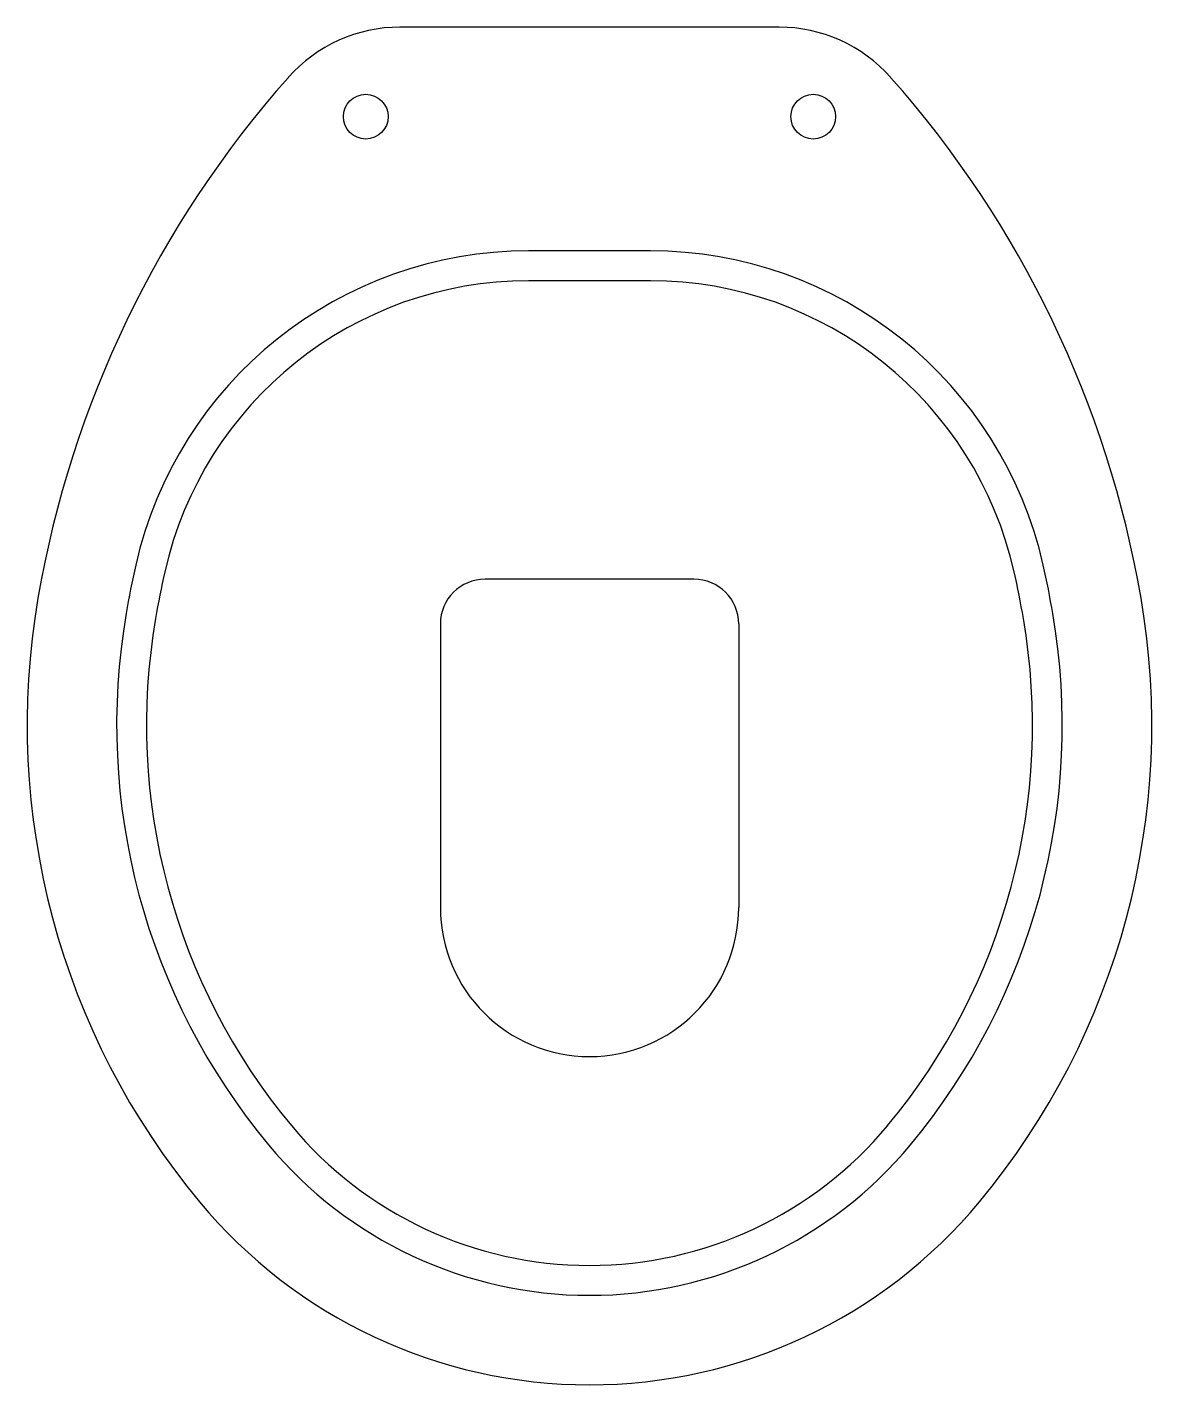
# Model space of a CAD drawing. Extents: x 533 to 910, y 1772 to 2227.
import ezdxf

# ---------------------------------------------------------------- set-up
doc = ezdxf.new("R2010")
doc.units = 0
doc.header["$LTSCALE"] = 50
doc.layers.add('FINA', color=6, linetype='CONTINUOUS')
doc.layers.add('GROSSA', color=3, linetype='CONTINUOUS')

msp = doc.modelspace()

# ---------------------------------------------------------------- linework, layer by layer
at = {"layer": 'FINA', "color": 0, "linetype": 'CONTINUOUS'}
for p, q in [((742.22, 2152.1), (701.43, 2152.1)), ((756.83, 2042.1), (686.83, 2042.1)), ((671.83, 2027.1), (671.83, 1932.1)), ((771.83, 2027.1), (771.83, 1932.1))]:
    msp.add_line(p, q, dxfattribs=at)
for centre, radius, start, end in [((701.43, 2017.1), 135, 90, 167.308), ((742.22, 2017.1), 135, 12.692, 90), ((885.32, 1975.68), 323.5, 167.308, 170.2232), ((558.33, 1975.68), 323.5, 9.7768, 12.692), ((686.83, 2027.1), 15, 90, 180), ((756.83, 2027.1), 15, 0, 90), ((783.33, 1993.26), 220, 170.2232, 219.7548), ((660.32, 1993.26), 220, 320.2452, 9.7768), ((721.83, 1932.1), 50, 180, 0), ((721.83, 1942.1), 140, 219.7548, 270), ((721.83, 1942.1), 140, 270, 320.2452)]:
    msp.add_arc(centre, radius, start, end, dxfattribs=at)
at = {"layer": 'GROSSA', "color": 0, "linetype": 'CONTINUOUS'}
for p, q in [((785.36, 2227.1), (658.3, 2227.1)), ((742.22, 2142.1), (701.43, 2142.1))]:
    msp.add_line(p, q, dxfattribs=at)
for centre in [(646.83, 2197.1), (796.83, 2197.1)]:
    msp.add_circle(centre, 7.5, dxfattribs=at)
for centre, radius, start, end in [((658.3, 2177.1), 50, 90, 138.4214), ((785.36, 2177.1), 50, 41.5786, 90), ((885.32, 1975.68), 353.5, 138.4214, 170.2232), ((558.33, 1975.68), 353.5, 9.7768, 41.5786), ((701.43, 2017.1), 125, 90, 167.308), ((742.22, 2017.1), 125, 12.692, 90), ((885.32, 1975.68), 313.5, 167.308, 170.2232), ((558.33, 1975.68), 313.5, 9.7768, 12.692), ((783.33, 1993.26), 250, 170.2232, 219.7548), ((660.32, 1993.26), 250, 320.2452, 9.7768), ((783.33, 1993.26), 210, 170.2232, 219.7548), ((660.32, 1993.26), 210, 320.2452, 9.7768), ((721.83, 1942.1), 130, 219.7548, 270), ((721.83, 1942.1), 130, 219.7548, 270), ((721.83, 1942.1), 130, 270, 320.2452), ((721.83, 1942.1), 170, 219.7548, 270), ((721.83, 1942.1), 170, 270, 320.2452)]:
    msp.add_arc(centre, radius, start, end, dxfattribs=at)

doc.saveas('drawing.dxf')
